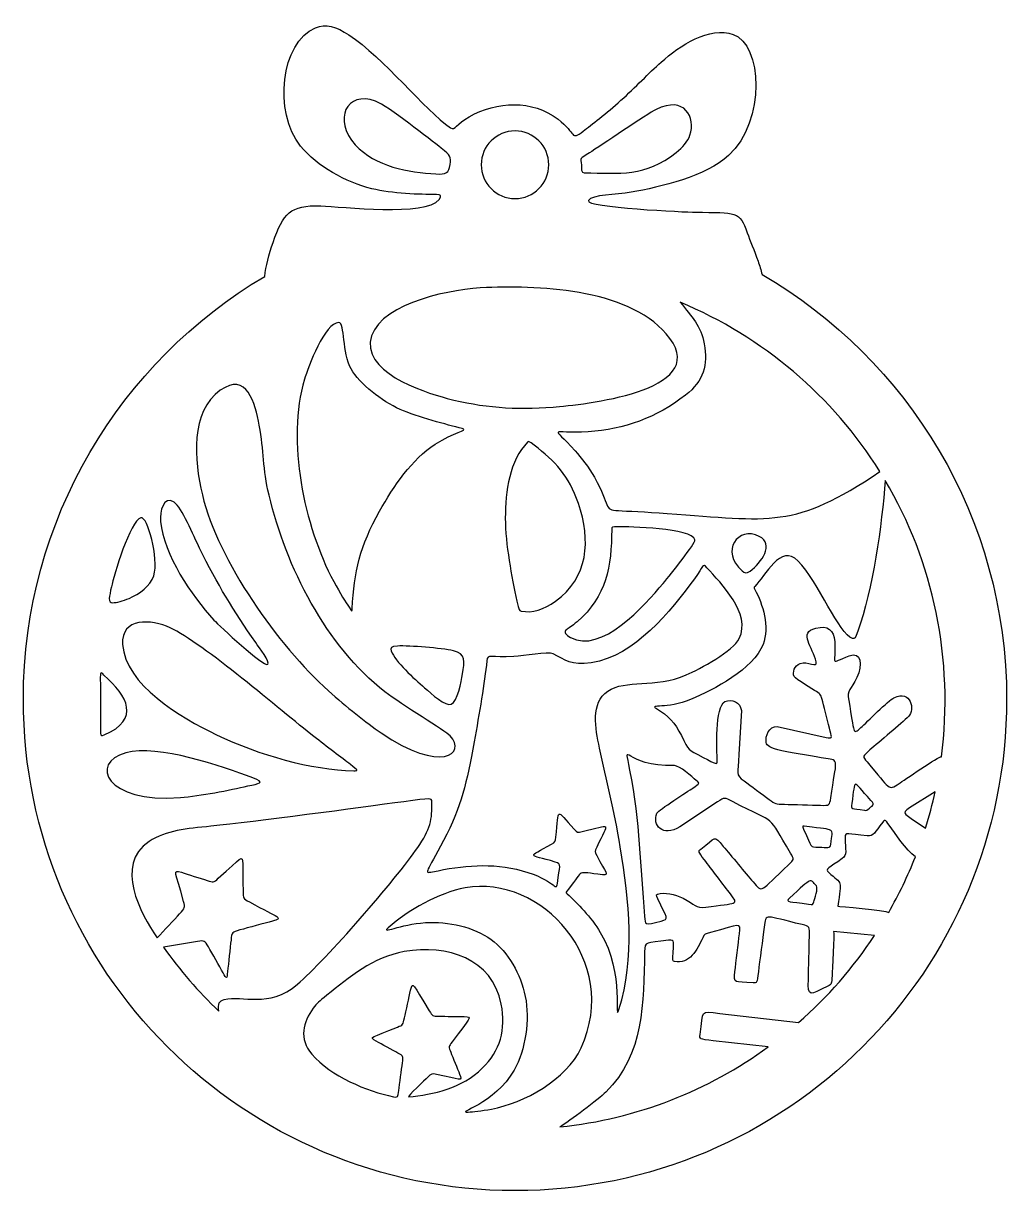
# Model space of a CAD drawing. Header units: centimetres. Extents: x 1 to 126, y -110 to -2.
# Drawn here: x 104.99 to 113.43, y -61.21 to -51.18 of the extents above; entities that cross this region are included whole.
import ezdxf

# ---------------------------------------------------------------- set-up
doc = ezdxf.new("R2010")
doc.units = ezdxf.units.CM
doc.header["$MEASUREMENT"] = 0
doc.layers.add('layer 1', color=7, linetype='Continuous')

msp = doc.modelspace()

# ---------------------------------------------------------------- linework, layer by layer
at = {"layer": 'layer 1', "color": 250}
for points, knots in [([(104.99246, -56.9877), (104.99246, -59.31717), (106.88086, -61.20557), (109.21032, -61.20557), (109.21032, -61.20557), (111.53978, -61.20557), (113.42818, -59.31717), (113.42818, -56.9877), (113.42818, -56.9877), (113.42818, -55.43094), (112.58468, -54.07135), (111.3299, -53.34054), (111.3299, -53.34054), (111.31991, -53.30272), (111.30825, -53.26411), (111.29593, -53.22772), (111.29593, -53.22772), (111.26337, -53.13163), (111.22618, -53.05103), (111.20293, -52.98284), (111.20293, -52.98284), (111.13806, -52.79253), (111.11353, -52.81316), (110.75498, -52.80614), (110.75498, -52.80614), (110.68558, -52.80477), (109.80555, -52.76655), (109.84051, -52.70538), (109.84051, -52.70538), (109.86953, -52.6546), (110.07881, -52.65583), (110.2063, -52.63409), (110.2063, -52.63409), (110.45767, -52.59124), (110.85275, -52.49807), (111.04327, -52.31945), (111.04327, -52.31945), (111.36319, -52.01951), (111.33147, -51.36558), (111.08203, -51.27942), (111.08203, -51.27942), (110.8796, -51.2095), (110.62333, -51.3748), (110.46359, -51.5181), (110.46359, -51.5181), (110.3582, -51.61265), (110.24349, -51.73355), (110.1195, -51.84515), (110.1195, -51.84515), (109.9955, -51.95674), (109.8622, -52.05905), (109.79555, -52.1102), (109.79555, -52.1102), (109.6848, -52.19518), (109.73949, -52.13141), (109.58011, -52.00789), (109.58011, -52.00789), (109.35758, -51.83542), (109.05562, -51.8558), (108.81752, -51.98619), (108.81752, -51.98619), (108.70375, -52.0485), (108.6972, -52.10952), (108.65787, -52.0823), (108.65787, -52.0823), (108.43834, -51.93031), (108.07998, -51.47775), (107.78524, -51.28407), (107.78524, -51.28407), (107.67674, -51.21276), (107.58685, -51.18486), (107.4985, -51.22206), (107.4985, -51.22206), (107.20176, -51.34699), (107.13408, -51.94353), (107.3714, -52.23886), (107.3714, -52.23886), (107.51168, -52.41342), (107.7593, -52.54962), (107.98209, -52.60464), (107.98209, -52.60464), (108.15789, -52.64805), (108.39273, -52.65424), (108.53543, -52.65424), (108.53543, -52.65424), (108.57568, -52.65424), (108.58309, -52.6651), (108.55868, -52.69763), (108.55868, -52.69763), (108.44924, -52.84352), (107.7235, -52.75802), (107.54345, -52.75188), (107.54345, -52.75188), (107.28053, -52.74291), (107.22027, -52.81772), (107.13426, -53.06498), (107.13426, -53.06498), (107.09945, -53.16504), (107.0728, -53.2746), (107.06317, -53.35685), (107.06317, -53.35685), (105.82364, -54.09144), (104.99246, -55.44239), (104.99246, -56.9877)], [0, 0, 0, 0, 0.03703704, 0.03703704, 0.03703704, 0.03703704, 0.07407407, 0.07407407, 0.07407407, 0.07407407, 0.11111111, 0.11111111, 0.11111111, 0.11111111, 0.14814815, 0.14814815, 0.14814815, 0.14814815, 0.18518519, 0.18518519, 0.18518519, 0.18518519, 0.22222222, 0.22222222, 0.22222222, 0.22222222, 0.25925926, 0.25925926, 0.25925926, 0.25925926, 0.2962963, 0.2962963, 0.2962963, 0.2962963, 0.33333333, 0.33333333, 0.33333333, 0.33333333, 0.37037037, 0.37037037, 0.37037037, 0.37037037, 0.40740741, 0.40740741, 0.40740741, 0.40740741, 0.44444444, 0.44444444, 0.44444444, 0.44444444, 0.48148148, 0.48148148, 0.48148148, 0.48148148, 0.51851852, 0.51851852, 0.51851852, 0.51851852, 0.55555556, 0.55555556, 0.55555556, 0.55555556, 0.59259259, 0.59259259, 0.59259259, 0.59259259, 0.62962963, 0.62962963, 0.62962963, 0.62962963, 0.66666667, 0.66666667, 0.66666667, 0.66666667, 0.7037037, 0.7037037, 0.7037037, 0.7037037, 0.74074074, 0.74074074, 0.74074074, 0.74074074, 0.77777778, 0.77777778, 0.77777778, 0.77777778, 0.81481481, 0.81481481, 0.81481481, 0.81481481, 0.85185185, 0.85185185, 0.85185185, 0.85185185, 0.88888889, 0.88888889, 0.88888889, 0.88888889, 0.92592593, 0.92592593, 0.92592593, 0.92592593, 1, 1, 1, 1]), ([(107.84025, -52.22805), (107.6449, -52.013), (107.76429, -51.76005), (108.01385, -51.8529), (108.01385, -51.8529), (108.11901, -51.89203), (108.48412, -52.18372), (108.57804, -52.25666), (108.57804, -52.25666), (108.65825, -52.31895), (108.66223, -52.33059), (108.65398, -52.3976), (108.65398, -52.3976), (108.6453, -52.46812), (108.61782, -52.48312), (108.53231, -52.47801), (108.53231, -52.47801), (108.29806, -52.46399), (108.01073, -52.41569), (107.84025, -52.22805)], [0, 0, 0, 0, 0.16666667, 0.16666667, 0.16666667, 0.16666667, 0.33333333, 0.33333333, 0.33333333, 0.33333333, 0.5, 0.5, 0.5, 0.5, 0.66666667, 0.66666667, 0.66666667, 0.66666667, 1, 1, 1, 1]), ([(110.59412, -52.29313), (110.32198, -52.50867), (110.11545, -52.46873), (109.80364, -52.46873), (109.80364, -52.46873), (109.77542, -52.46873), (109.78263, -52.42945), (109.78, -52.40127), (109.78, -52.40127), (109.77373, -52.3339), (109.75937, -52.3547), (109.85013, -52.29656), (109.85013, -52.29656), (109.93642, -52.2413), (110.34916, -51.95986), (110.42092, -51.92418), (110.42092, -51.92418), (110.66823, -51.80121), (110.76035, -51.99441), (110.71153, -52.14389), (110.71153, -52.14389), (110.69255, -52.20201), (110.64605, -52.25199), (110.59412, -52.29313)], [0, 0, 0, 0, 0.14285714, 0.14285714, 0.14285714, 0.14285714, 0.28571429, 0.28571429, 0.28571429, 0.28571429, 0.42857143, 0.42857143, 0.42857143, 0.42857143, 0.57142857, 0.57142857, 0.57142857, 0.57142857, 0.71428571, 0.71428571, 0.71428571, 0.71428571, 1, 1, 1, 1]), ([(109.21032, -52.68875), (109.05017, -52.68875), (108.92034, -52.55893), (108.92034, -52.39878), (108.92034, -52.39878), (108.92034, -52.23863), (109.05017, -52.1088), (109.21032, -52.1088), (109.21032, -52.1088), (109.37047, -52.1088), (109.5003, -52.23863), (109.5003, -52.39878), (109.5003, -52.39878), (109.5003, -52.55893), (109.37047, -52.68875), (109.21032, -52.68875)], [0, 0, 0, 0, 0.2, 0.2, 0.2, 0.2, 0.4, 0.4, 0.4, 0.4, 0.6, 0.6, 0.6, 0.6, 1, 1, 1, 1]), ([(108.62976, -54.40438), (108.40584, -54.34575), (107.87989, -54.16837), (107.98028, -53.86716), (107.98028, -53.86716), (108.07713, -53.57658), (108.68971, -53.46128), (108.96582, -53.45265), (108.96582, -53.45265), (109.4538, -53.43739), (110.22211, -53.4655), (110.53898, -53.88986), (110.53898, -53.88986), (110.88015, -54.34677), (109.78919, -54.45875), (109.53652, -54.47867), (109.53652, -54.47867), (109.21263, -54.5042), (108.92802, -54.48246), (108.62976, -54.40438)], [0, 0, 0, 0, 0.16666667, 0.16666667, 0.16666667, 0.16666667, 0.33333333, 0.33333333, 0.33333333, 0.33333333, 0.5, 0.5, 0.5, 0.5, 0.66666667, 0.66666667, 0.66666667, 0.66666667, 1, 1, 1, 1]), ([(109.72557, -54.85441), (109.51924, -54.62092), (109.50854, -54.71391), (109.83835, -54.69109), (109.83835, -54.69109), (110.14793, -54.66966), (110.42242, -54.57068), (110.6725, -54.37692), (110.6725, -54.37692), (110.83001, -54.25488), (110.86691, -54.11808), (110.83433, -53.93531), (110.83433, -53.93531), (110.80704, -53.78225), (110.72701, -53.70556), (110.62778, -53.5793), (110.62778, -53.5793), (111.33862, -53.87526), (111.93687, -54.38711), (112.34101, -55.03291), (112.34101, -55.03291), (111.60144, -55.5304), (111.41034, -55.45432), (110.51651, -55.39195), (110.51651, -55.39195), (110.32757, -55.37877), (110.17376, -55.37145), (110.09686, -55.36778), (110.09686, -55.36778), (109.96384, -55.36144), (110.03483, -55.33226), (109.89108, -55.08071), (109.89108, -55.08071), (109.84128, -54.99355), (109.78123, -54.9174), (109.72557, -54.85441)], [0, 0, 0, 0, 0.1, 0.1, 0.1, 0.1, 0.2, 0.2, 0.2, 0.2, 0.3, 0.3, 0.3, 0.3, 0.4, 0.4, 0.4, 0.4, 0.5, 0.5, 0.5, 0.5, 0.6, 0.6, 0.6, 0.6, 0.7, 0.7, 0.7, 0.7, 0.8, 0.8, 0.8, 0.8, 1, 1, 1, 1]), ([(107.65513, -55.97593), (107.39791, -55.4972), (107.24932, -54.76543), (107.40392, -54.24068), (107.40392, -54.24068), (107.43422, -54.13784), (107.58028, -53.74909), (107.69907, -53.75366), (107.69907, -53.75366), (107.75221, -53.7557), (107.72718, -54.01541), (107.80421, -54.1506), (107.80421, -54.1506), (107.87922, -54.28225), (108.06832, -54.42875), (108.22454, -54.49847), (108.22454, -54.49847), (108.37694, -54.56648), (108.62801, -54.63003), (108.75728, -54.66324), (108.75728, -54.66324), (108.81485, -54.67803), (108.68388, -54.69375), (108.52663, -54.79632), (108.52663, -54.79632), (108.32451, -54.92815), (108.16995, -55.15765), (108.04839, -55.37287), (108.04839, -55.37287), (107.88174, -55.66793), (107.82862, -55.89596), (107.81331, -56.20759), (107.81331, -56.20759), (107.81185, -56.23743), (107.81185, -56.23743), (107.78621, -56.19728), (107.78621, -56.19728), (107.76058, -56.15713), (107.70932, -56.07681), (107.65513, -55.97593)], [0, 0, 0, 0, 0.09090909, 0.09090909, 0.09090909, 0.09090909, 0.18181818, 0.18181818, 0.18181818, 0.18181818, 0.27272727, 0.27272727, 0.27272727, 0.27272727, 0.36363636, 0.36363636, 0.36363636, 0.36363636, 0.45454545, 0.45454545, 0.45454545, 0.45454545, 0.54545455, 0.54545455, 0.54545455, 0.54545455, 0.63636364, 0.63636364, 0.63636364, 0.63636364, 0.72727273, 0.72727273, 0.72727273, 0.72727273, 0.81818182, 0.81818182, 0.81818182, 0.81818182, 1, 1, 1, 1]), ([(107.61116, -56.9159), (107.1737, -56.5207), (106.6666, -55.80376), (106.52802, -55.2315), (106.52802, -55.2315), (106.45551, -54.93206), (106.42517, -54.51892), (106.68182, -54.3351), (106.68182, -54.3351), (106.90851, -54.17273), (106.98095, -54.44342), (107.01649, -54.63536), (107.01649, -54.63536), (107.05739, -54.85615), (107.04552, -55.00668), (107.09998, -55.23515), (107.09998, -55.23515), (107.24679, -55.85104), (107.5892, -56.52986), (108.09451, -56.92394), (108.09451, -56.92394), (108.23611, -57.03437), (108.61497, -57.26046), (108.65402, -57.30111), (108.65402, -57.30111), (108.8007, -57.45378), (108.57354, -57.6275), (108.06229, -57.27621), (108.06229, -57.27621), (107.9312, -57.18614), (107.76276, -57.05285), (107.61116, -56.9159)], [0, 0, 0, 0, 0.11111111, 0.11111111, 0.11111111, 0.11111111, 0.22222222, 0.22222222, 0.22222222, 0.22222222, 0.33333333, 0.33333333, 0.33333333, 0.33333333, 0.44444444, 0.44444444, 0.44444444, 0.44444444, 0.55555556, 0.55555556, 0.55555556, 0.55555556, 0.66666667, 0.66666667, 0.66666667, 0.66666667, 0.77777778, 0.77777778, 0.77777778, 0.77777778, 1, 1, 1, 1]), ([(109.12719, -55.43309), (109.12719, -55.20291), (109.16382, -54.9348), (109.31833, -54.7804), (109.31833, -54.7804), (109.32786, -54.77089), (109.32786, -54.77089), (109.37546, -54.80676), (109.37546, -54.80676), (109.55109, -54.93916), (109.67389, -55.0711), (109.75409, -55.3055), (109.75409, -55.3055), (109.86237, -55.62198), (109.83972, -55.94464), (109.55854, -56.1455), (109.55854, -56.1455), (109.45946, -56.21629), (109.358, -56.25057), (109.26414, -56.22972), (109.26414, -56.22972), (109.24437, -56.22532), (109.24437, -56.22532), (109.2268, -56.14382), (109.2268, -56.14382), (109.18271, -55.93934), (109.12719, -55.65626), (109.12719, -55.43309)], [0, 0, 0, 0, 0.125, 0.125, 0.125, 0.125, 0.25, 0.25, 0.25, 0.25, 0.375, 0.375, 0.375, 0.375, 0.5, 0.5, 0.5, 0.5, 0.625, 0.625, 0.625, 0.625, 0.75, 0.75, 0.75, 0.75, 1, 1, 1, 1]), ([(111.26863, -56.0181), (111.35594, -55.93085), (111.48921, -55.64685), (111.63773, -55.79914), (111.63773, -55.79914), (111.81793, -55.98393), (111.98763, -56.42996), (112.10717, -56.46483), (112.10717, -56.46483), (112.12473, -56.46996), (112.12913, -56.4641), (112.15111, -56.40332), (112.15111, -56.40332), (112.27942, -56.04841), (112.35772, -55.49113), (112.38676, -55.108), (112.38676, -55.108), (112.79691, -55.79948), (112.97908, -56.6528), (112.86804, -57.48203), (112.86804, -57.48203), (112.85343, -57.4699), (112.53611, -57.69039), (112.50555, -57.71055), (112.50555, -57.71055), (112.40731, -57.77539), (112.43521, -57.76221), (112.23093, -57.52453), (112.23093, -57.52453), (112.19065, -57.47767), (112.19065, -57.47767), (112.25584, -57.42128), (112.25584, -57.42128), (112.33056, -57.35663), (112.52799, -57.19296), (112.58611, -57.13493), (112.58611, -57.13493), (112.6438, -57.07733), (112.61107, -56.90228), (112.46087, -56.97381), (112.46087, -56.97381), (112.41467, -56.99582), (112.22802, -57.18372), (112.17819, -57.23014), (112.17819, -57.23014), (112.10391, -57.29933), (112.12452, -57.27865), (112.07348, -56.99799), (112.07348, -56.99799), (112.05637, -56.90394), (112.09226, -56.90707), (112.14304, -56.80024), (112.14304, -56.80024), (112.19394, -56.69316), (112.18247, -56.57366), (112.07786, -56.61352), (112.07786, -56.61352), (111.90186, -56.68058), (111.96603, -56.7025), (111.95338, -56.4934), (111.95338, -56.4934), (111.94718, -56.39096), (111.89213, -56.35126), (111.79225, -56.37623), (111.79225, -56.37623), (111.63676, -56.41511), (111.7664, -56.54113), (111.79518, -56.66695), (111.79518, -56.66695), (111.80753, -56.72096), (111.7193, -56.6561), (111.65676, -56.68015), (111.65676, -56.68015), (111.60983, -56.69819), (111.58644, -56.75663), (111.60623, -56.79292), (111.60623, -56.79292), (111.61929, -56.81687), (111.76616, -56.90161), (111.79737, -56.92181), (111.79737, -56.92181), (111.83473, -56.94599), (111.83473, -56.94599), (111.85085, -57.00896), (111.85085, -57.00896), (111.86696, -57.07195), (111.89918, -57.19792), (111.91529, -57.2609), (111.91529, -57.2609), (111.9314, -57.32388), (111.9314, -57.32388), (111.88087, -57.31436), (111.88087, -57.31436), (111.88087, -57.31436), (111.45903, -57.22062), (111.45903, -57.22062), (111.45903, -57.22062), (111.39227, -57.21697), (111.35493, -57.30417), (111.36604, -57.3583), (111.36604, -57.3583), (111.37189, -57.38687), (111.39679, -57.4059), (111.50005, -57.42935), (111.50005, -57.42935), (111.60331, -57.45278), (111.78493, -57.48061), (111.87573, -57.49451), (111.87573, -57.49451), (111.99666, -57.51304), (111.96787, -57.49943), (111.91894, -57.83433), (111.91894, -57.83433), (111.90942, -57.89951), (111.90942, -57.89951), (111.83179, -57.8973), (111.83179, -57.8973), (111.75418, -57.89512), (111.59892, -57.89072), (111.52127, -57.88853), (111.52127, -57.88853), (111.44365, -57.88633), (111.44365, -57.88633), (111.3902, -57.84677), (111.3902, -57.84677), (111.33673, -57.80723), (111.22981, -57.72814), (111.17635, -57.68858), (111.17635, -57.68858), (111.0985, -57.63099), (111.12537, -57.63108), (111.13095, -57.4623), (111.13095, -57.4623), (111.13095, -57.4623), (111.15218, -57.0844), (111.15218, -57.0844), (111.15218, -57.0844), (111.14451, -57.01151), (111.06985, -56.98054), (111.01084, -57.0075), (111.01084, -57.0075), (110.92566, -57.04643), (110.94137, -57.4313), (110.94566, -57.51502), (110.94566, -57.51502), (110.94777, -57.55609), (110.93316, -57.5421), (110.82556, -57.48646), (110.82556, -57.48646), (110.68163, -57.41203), (110.70649, -57.43281), (110.63734, -57.29898), (110.63734, -57.29898), (110.5814, -57.19071), (110.52444, -57.1253), (110.42423, -57.06683), (110.42423, -57.06683), (110.35579, -57.02689), (110.51412, -57.07426), (110.71716, -56.98919), (110.71716, -56.98919), (110.91817, -56.90498), (111.25461, -56.72994), (111.33819, -56.51609), (111.33819, -56.51609), (111.397, -56.3656), (111.33589, -56.16844), (111.2679, -56.04374), (111.2679, -56.04374), (111.2591, -56.02763), (111.2591, -56.02763), (111.26863, -56.0181)], [0, 0, 0, 0, 0.02272727, 0.02272727, 0.02272727, 0.02272727, 0.04545455, 0.04545455, 0.04545455, 0.04545455, 0.06818182, 0.06818182, 0.06818182, 0.06818182, 0.09090909, 0.09090909, 0.09090909, 0.09090909, 0.11363636, 0.11363636, 0.11363636, 0.11363636, 0.13636364, 0.13636364, 0.13636364, 0.13636364, 0.15909091, 0.15909091, 0.15909091, 0.15909091, 0.18181818, 0.18181818, 0.18181818, 0.18181818, 0.20454545, 0.20454545, 0.20454545, 0.20454545, 0.22727273, 0.22727273, 0.22727273, 0.22727273, 0.25, 0.25, 0.25, 0.25, 0.27272727, 0.27272727, 0.27272727, 0.27272727, 0.29545455, 0.29545455, 0.29545455, 0.29545455, 0.31818182, 0.31818182, 0.31818182, 0.31818182, 0.34090909, 0.34090909, 0.34090909, 0.34090909, 0.36363636, 0.36363636, 0.36363636, 0.36363636, 0.38636364, 0.38636364, 0.38636364, 0.38636364, 0.40909091, 0.40909091, 0.40909091, 0.40909091, 0.43181818, 0.43181818, 0.43181818, 0.43181818, 0.45454545, 0.45454545, 0.45454545, 0.45454545, 0.47727273, 0.47727273, 0.47727273, 0.47727273, 0.5, 0.5, 0.5, 0.5, 0.52272727, 0.52272727, 0.52272727, 0.52272727, 0.54545455, 0.54545455, 0.54545455, 0.54545455, 0.56818182, 0.56818182, 0.56818182, 0.56818182, 0.59090909, 0.59090909, 0.59090909, 0.59090909, 0.61363636, 0.61363636, 0.61363636, 0.61363636, 0.63636364, 0.63636364, 0.63636364, 0.63636364, 0.65909091, 0.65909091, 0.65909091, 0.65909091, 0.68181818, 0.68181818, 0.68181818, 0.68181818, 0.70454545, 0.70454545, 0.70454545, 0.70454545, 0.72727273, 0.72727273, 0.72727273, 0.72727273, 0.75, 0.75, 0.75, 0.75, 0.77272727, 0.77272727, 0.77272727, 0.77272727, 0.79545455, 0.79545455, 0.79545455, 0.79545455, 0.81818182, 0.81818182, 0.81818182, 0.81818182, 0.84090909, 0.84090909, 0.84090909, 0.84090909, 0.86363636, 0.86363636, 0.86363636, 0.86363636, 0.88636364, 0.88636364, 0.88636364, 0.88636364, 0.90909091, 0.90909091, 0.90909091, 0.90909091, 0.93181818, 0.93181818, 0.93181818, 0.93181818, 0.95454545, 0.95454545, 0.95454545, 0.95454545, 1, 1, 1, 1]), ([(107.08898, -56.68736), (107.05657, -56.71159), (106.67333, -56.35727), (106.62758, -56.308), (106.62758, -56.308), (106.42863, -56.09374), (106.2014, -55.75016), (106.16986, -55.46067), (106.16986, -55.46067), (106.16027, -55.37262), (106.19615, -55.23627), (106.28558, -55.29516), (106.28558, -55.29516), (106.34991, -55.33752), (106.45234, -55.58542), (106.50382, -55.68989), (106.50382, -55.68989), (106.65869, -56.00412), (106.79435, -56.22461), (106.9857, -56.49988), (106.9857, -56.49988), (107.01572, -56.54306), (107.11269, -56.66954), (107.08898, -56.68736)], [0, 0, 0, 0, 0.14285714, 0.14285714, 0.14285714, 0.14285714, 0.28571429, 0.28571429, 0.28571429, 0.28571429, 0.42857143, 0.42857143, 0.42857143, 0.42857143, 0.57142857, 0.57142857, 0.57142857, 0.57142857, 0.71428571, 0.71428571, 0.71428571, 0.71428571, 1, 1, 1, 1]), ([(105.90036, -56.12125), (105.84838, -56.14395), (105.78978, -56.15713), (105.76049, -56.15933), (105.76049, -56.15933), (105.71398, -56.16282), (105.72989, -56.10469), (105.74803, -56.02165), (105.74803, -56.02165), (105.76876, -55.92677), (105.90693, -55.45526), (106.00143, -55.42919), (106.00143, -55.42919), (106.05713, -55.41382), (106.15822, -55.77667), (106.11128, -55.92645), (106.11128, -55.92645), (106.08311, -56.01633), (105.98675, -56.08354), (105.90036, -56.12125)], [0, 0, 0, 0, 0.16666667, 0.16666667, 0.16666667, 0.16666667, 0.33333333, 0.33333333, 0.33333333, 0.33333333, 0.5, 0.5, 0.5, 0.5, 0.66666667, 0.66666667, 0.66666667, 0.66666667, 1, 1, 1, 1]), ([(109.74383, -56.32193), (109.99443, -56.1051), (110.0397, -55.84312), (110.0397, -55.53086), (110.0397, -55.53086), (110.0397, -55.50622), (110.0397, -55.50622), (110.09462, -55.50622), (110.09462, -55.50622), (110.18119, -55.50622), (110.732, -55.51653), (110.75373, -55.61886), (110.75373, -55.61886), (110.75997, -55.64826), (110.54892, -55.91148), (110.48057, -55.99317), (110.48057, -55.99317), (110.32176, -56.183), (109.94889, -56.60343), (109.68609, -56.45595), (109.68609, -56.45595), (109.65057, -56.43601), (109.62275, -56.40868), (109.65156, -56.39047), (109.65156, -56.39047), (109.66767, -56.38029), (109.69989, -56.35994), (109.74383, -56.32193)], [0, 0, 0, 0, 0.125, 0.125, 0.125, 0.125, 0.25, 0.25, 0.25, 0.25, 0.375, 0.375, 0.375, 0.375, 0.5, 0.5, 0.5, 0.5, 0.625, 0.625, 0.625, 0.625, 0.75, 0.75, 0.75, 0.75, 1, 1, 1, 1]), ([(111.15838, -55.88514), (110.96634, -55.71668), (111.12611, -55.4964), (111.30558, -55.58891), (111.30558, -55.58891), (111.43788, -55.65712), (111.3244, -55.81513), (111.22685, -55.88661), (111.22685, -55.88661), (111.19537, -55.90969), (111.18219, -55.90602), (111.15838, -55.88514)], [0, 0, 0, 0, 0.25, 0.25, 0.25, 0.25, 0.5, 0.5, 0.5, 0.5, 1, 1, 1, 1]), ([(108.85987, -57.35168), (108.90344, -57.11061), (108.94963, -56.84342), (108.96826, -56.6574), (108.96826, -56.6574), (108.9746, -56.5941), (109.00459, -56.63358), (109.20066, -56.62152), (109.20066, -56.62152), (109.28639, -56.61624), (109.49101, -56.57485), (109.53819, -56.59736), (109.53819, -56.59736), (109.64566, -56.64865), (109.68735, -56.70108), (109.865, -56.67424), (109.865, -56.67424), (110.23692, -56.61806), (110.54733, -56.23003), (110.74982, -55.95216), (110.74982, -55.95216), (110.82909, -55.84338), (110.81948, -55.81579), (110.85698, -55.85762), (110.85698, -55.85762), (110.97994, -55.99477), (111.23845, -56.25184), (111.13454, -56.46536), (111.13454, -56.46536), (111.08263, -56.57203), (110.79963, -56.72648), (110.67974, -56.77824), (110.67974, -56.77824), (110.40597, -56.89646), (110.16044, -56.81202), (110.00642, -56.91813), (110.00642, -56.91813), (109.85762, -57.02065), (109.89931, -57.23305), (109.93569, -57.40586), (109.93569, -57.40586), (109.99477, -57.68649), (110.06154, -57.93539), (110.11365, -58.25465), (110.11365, -58.25465), (110.19008, -58.723), (110.24299, -59.21103), (110.10192, -59.64904), (110.10192, -59.64904), (110.05672, -59.78939), (110.15448, -59.33839), (109.94228, -58.98846), (109.94228, -58.98846), (109.86426, -58.85981), (109.74354, -58.73516), (109.65887, -58.65818), (109.65887, -58.65818), (109.64275, -58.64353), (109.64569, -58.645), (109.66838, -58.61716), (109.66838, -58.61716), (109.81141, -58.44182), (109.72283, -58.47041), (109.96206, -58.49339), (109.96206, -58.49339), (110.01959, -58.49892), (109.99114, -58.47978), (109.91226, -58.32861), (109.91226, -58.32861), (109.89468, -58.29494), (109.89468, -58.29494), (109.91151, -58.25832), (109.91151, -58.25832), (110.01726, -58.02842), (110.04501, -58.06398), (109.78702, -58.12283), (109.78702, -58.12283), (109.74528, -58.13235), (109.74528, -58.13235), (109.71891, -58.10378), (109.71891, -58.10378), (109.55221, -57.92322), (109.59289, -57.9135), (109.56146, -58.1697), (109.56146, -58.1697), (109.55633, -58.21144), (109.55633, -58.21144), (109.52338, -58.23049), (109.52338, -58.23049), (109.31374, -58.35165), (109.31597, -58.31308), (109.55633, -58.38428), (109.55633, -58.38428), (109.61438, -58.40147), (109.59312, -58.41769), (109.57391, -58.5681), (109.57391, -58.5681), (109.56382, -58.64711), (109.55148, -58.53565), (109.27219, -58.45898), (109.27219, -58.45898), (109.00951, -58.38687), (108.7599, -58.41471), (108.50175, -58.46849), (108.50175, -58.46849), (108.42409, -58.48467), (108.45217, -58.47564), (108.59768, -58.19899), (108.59768, -58.19899), (108.75225, -57.90513), (108.79614, -57.70442), (108.85987, -57.35168)], [0, 0, 0, 0, 0.03448276, 0.03448276, 0.03448276, 0.03448276, 0.06896552, 0.06896552, 0.06896552, 0.06896552, 0.10344828, 0.10344828, 0.10344828, 0.10344828, 0.13793103, 0.13793103, 0.13793103, 0.13793103, 0.17241379, 0.17241379, 0.17241379, 0.17241379, 0.20689655, 0.20689655, 0.20689655, 0.20689655, 0.24137931, 0.24137931, 0.24137931, 0.24137931, 0.27586207, 0.27586207, 0.27586207, 0.27586207, 0.31034483, 0.31034483, 0.31034483, 0.31034483, 0.34482759, 0.34482759, 0.34482759, 0.34482759, 0.37931034, 0.37931034, 0.37931034, 0.37931034, 0.4137931, 0.4137931, 0.4137931, 0.4137931, 0.44827586, 0.44827586, 0.44827586, 0.44827586, 0.48275862, 0.48275862, 0.48275862, 0.48275862, 0.51724138, 0.51724138, 0.51724138, 0.51724138, 0.55172414, 0.55172414, 0.55172414, 0.55172414, 0.5862069, 0.5862069, 0.5862069, 0.5862069, 0.62068966, 0.62068966, 0.62068966, 0.62068966, 0.65517241, 0.65517241, 0.65517241, 0.65517241, 0.68965517, 0.68965517, 0.68965517, 0.68965517, 0.72413793, 0.72413793, 0.72413793, 0.72413793, 0.75862069, 0.75862069, 0.75862069, 0.75862069, 0.79310345, 0.79310345, 0.79310345, 0.79310345, 0.82758621, 0.82758621, 0.82758621, 0.82758621, 0.86206897, 0.86206897, 0.86206897, 0.86206897, 0.89655172, 0.89655172, 0.89655172, 0.89655172, 0.93103448, 0.93103448, 0.93103448, 0.93103448, 1, 1, 1, 1]), ([(106.6495, -57.29148), (106.33972, -57.14284), (105.86694, -56.86275), (105.84391, -56.51739), (105.84391, -56.51739), (105.82824, -56.28237), (106.09146, -56.29873), (106.25183, -56.37386), (106.25183, -56.37386), (106.53499, -56.50652), (107.19882, -57.08239), (107.48582, -57.3076), (107.48582, -57.3076), (107.59129, -57.39035), (107.72898, -57.49435), (107.79781, -57.54708), (107.79781, -57.54708), (107.86666, -57.59981), (107.86666, -57.60128), (107.8271, -57.60054), (107.8271, -57.60054), (107.46088, -57.59374), (107.01717, -57.46791), (106.6495, -57.29148)], [0, 0, 0, 0, 0.14285714, 0.14285714, 0.14285714, 0.14285714, 0.28571429, 0.28571429, 0.28571429, 0.28571429, 0.42857143, 0.42857143, 0.42857143, 0.42857143, 0.57142857, 0.57142857, 0.57142857, 0.57142857, 0.71428571, 0.71428571, 0.71428571, 0.71428571, 1, 1, 1, 1]), ([(108.43284, -56.88771), (108.34479, -56.81056), (108.18246, -56.66506), (108.14905, -56.5728), (108.14905, -56.5728), (108.13991, -56.54754), (108.14503, -56.53363), (108.20179, -56.5307), (108.20179, -56.5307), (108.30716, -56.52526), (108.57815, -56.5485), (108.68184, -56.5706), (108.68184, -56.5706), (108.79132, -56.59394), (108.7766, -56.66518), (108.75947, -56.76981), (108.75947, -56.76981), (108.74811, -56.83923), (108.71877, -57.00424), (108.66244, -57.03052), (108.66244, -57.03052), (108.61686, -57.05179), (108.49512, -56.9423), (108.43284, -56.88771)], [0, 0, 0, 0, 0.14285714, 0.14285714, 0.14285714, 0.14285714, 0.28571429, 0.28571429, 0.28571429, 0.28571429, 0.42857143, 0.42857143, 0.42857143, 0.42857143, 0.57142857, 0.57142857, 0.57142857, 0.57142857, 0.71428571, 0.71428571, 0.71428571, 0.71428571, 1, 1, 1, 1]), ([(105.68645, -57.29368), (105.64015, -57.314), (105.65696, -57.28977), (105.65568, -57.12964), (105.65568, -57.12964), (105.65495, -57.03736), (105.6535, -56.89382), (105.65276, -56.82205), (105.65276, -56.82205), (105.65203, -56.75028), (105.65203, -56.75028), (105.68426, -56.77959), (105.68426, -56.77959), (105.88643, -56.96338), (105.99933, -57.15632), (105.68645, -57.29368)], [0, 0, 0, 0, 0.2, 0.2, 0.2, 0.2, 0.4, 0.4, 0.4, 0.4, 0.6, 0.6, 0.6, 0.6, 1, 1, 1, 1]), ([(110.32139, -58.84991), (110.28303, -58.41417), (110.28217, -58.05572), (110.19396, -57.59466), (110.19396, -57.59466), (110.14051, -57.3153), (110.14614, -57.57054), (110.57844, -57.55658), (110.57844, -57.55658), (110.62093, -57.55521), (110.72806, -57.65459), (110.76518, -57.68328), (110.76518, -57.68328), (110.7974, -57.70818), (110.7974, -57.70818), (110.73663, -57.7492), (110.73663, -57.7492), (110.69703, -57.77592), (110.43929, -57.93885), (110.42831, -57.96451), (110.42831, -57.96451), (110.38419, -58.06757), (110.47613, -58.1758), (110.62531, -58.08168), (110.62531, -58.08168), (110.62531, -58.08168), (110.9468, -57.86857), (110.9468, -57.86857), (110.9468, -57.86857), (111.00833, -57.82829), (111.00833, -57.82976), (111.0757, -57.8649), (111.0757, -57.8649), (111.4784, -58.07499), (111.36602, -57.95943), (111.5737, -58.30869), (111.5737, -58.30869), (111.60592, -58.36289), (111.60592, -58.36289), (111.55759, -58.40758), (111.55759, -58.40758), (111.30614, -58.64001), (111.33618, -58.65519), (111.2522, -58.55478), (111.2522, -58.55478), (111.18849, -58.47861), (111.06107, -58.32629), (110.99734, -58.25012), (110.99734, -58.25012), (110.91345, -58.14983), (110.9361, -58.17207), (110.80547, -58.27282), (110.80547, -58.27282), (110.77984, -58.2926), (110.77984, -58.2926), (110.83549, -58.36583), (110.83549, -58.36583), (110.89116, -58.43907), (111.00248, -58.58554), (111.05813, -58.65877), (111.05813, -58.65877), (111.13364, -58.75812), (111.11725, -58.73148), (110.84647, -58.77228), (110.84647, -58.77228), (110.75371, -58.78626), (110.76029, -58.74615), (110.65241, -58.69538), (110.65241, -58.69538), (110.5798, -58.66121), (110.49338, -58.64003), (110.43197, -58.6617), (110.43197, -58.6617), (110.41953, -58.6661), (110.41953, -58.6661), (110.4349, -58.69978), (110.4349, -58.69978), (110.51199, -58.86865), (110.53876, -58.8712), (110.46345, -58.89092), (110.46345, -58.89092), (110.31632, -58.92945), (110.32783, -58.92325), (110.32139, -58.84991)], [0, 0, 0, 0, 0.04545455, 0.04545455, 0.04545455, 0.04545455, 0.09090909, 0.09090909, 0.09090909, 0.09090909, 0.13636364, 0.13636364, 0.13636364, 0.13636364, 0.18181818, 0.18181818, 0.18181818, 0.18181818, 0.22727273, 0.22727273, 0.22727273, 0.22727273, 0.27272727, 0.27272727, 0.27272727, 0.27272727, 0.31818182, 0.31818182, 0.31818182, 0.31818182, 0.36363636, 0.36363636, 0.36363636, 0.36363636, 0.40909091, 0.40909091, 0.40909091, 0.40909091, 0.45454545, 0.45454545, 0.45454545, 0.45454545, 0.5, 0.5, 0.5, 0.5, 0.54545455, 0.54545455, 0.54545455, 0.54545455, 0.59090909, 0.59090909, 0.59090909, 0.59090909, 0.63636364, 0.63636364, 0.63636364, 0.63636364, 0.68181818, 0.68181818, 0.68181818, 0.68181818, 0.72727273, 0.72727273, 0.72727273, 0.72727273, 0.77272727, 0.77272727, 0.77272727, 0.77272727, 0.81818182, 0.81818182, 0.81818182, 0.81818182, 0.86363636, 0.86363636, 0.86363636, 0.86363636, 0.90909091, 0.90909091, 0.90909091, 0.90909091, 1, 1, 1, 1]), ([(106.3397, -57.83048), (105.69425, -57.88231), (105.55681, -57.53159), (105.87028, -57.44748), (105.87028, -57.44748), (106.14868, -57.37278), (106.69787, -57.56143), (106.96074, -57.66205), (106.96074, -57.66205), (107.07691, -57.70652), (107.0143, -57.70963), (106.91753, -57.73163), (106.91753, -57.73163), (106.76099, -57.76721), (106.51237, -57.81662), (106.3397, -57.83048)], [0, 0, 0, 0, 0.2, 0.2, 0.2, 0.2, 0.4, 0.4, 0.4, 0.4, 0.6, 0.6, 0.6, 0.6, 1, 1, 1, 1]), ([(112.20854, -57.9396), (112.09593, -57.92245), (112.09097, -57.93461), (112.09906, -57.88284), (112.09906, -57.88284), (112.13393, -57.65957), (112.09605, -57.67415), (112.26384, -57.85538), (112.26384, -57.85538), (112.30502, -57.89986), (112.27704, -57.89737), (112.23637, -57.93264), (112.23637, -57.93264), (112.22539, -57.94216), (112.22539, -57.94216), (112.20854, -57.9396)], [0, 0, 0, 0, 0.2, 0.2, 0.2, 0.2, 0.4, 0.4, 0.4, 0.4, 0.6, 0.6, 0.6, 0.6, 1, 1, 1, 1]), ([(112.59564, -57.92001), (112.59564, -57.92001), (112.81542, -57.78091), (112.81542, -57.78091), (112.81542, -57.78091), (112.7921, -57.88734), (112.76417, -57.99206), (112.73189, -58.09484), (112.73189, -58.09484), (112.54496, -57.96174), (112.51626, -57.97025), (112.59564, -57.92001)], [0, 0, 0, 0, 0.25, 0.25, 0.25, 0.25, 0.5, 0.5, 0.5, 0.5, 1, 1, 1, 1]), ([(106.07115, -58.20855), (106.21758, -58.11093), (106.39112, -58.09871), (106.60138, -58.07746), (106.60138, -58.07746), (106.97476, -58.03973), (107.87284, -57.91924), (108.25574, -57.86655), (108.25574, -57.86655), (108.49523, -57.8336), (108.49523, -57.8336), (108.49668, -57.86802), (108.49668, -57.86802), (108.50286, -58.01315), (108.4815, -58.11015), (108.37658, -58.26055), (108.37658, -58.26055), (108.19036, -58.52748), (107.58819, -59.22655), (107.34471, -59.43303), (107.34471, -59.43303), (107.09346, -59.64609), (106.87393, -59.52266), (106.71635, -59.56414), (106.71635, -59.56414), (106.67586, -59.57479), (106.65674, -59.60128), (106.66966, -59.66434), (106.66966, -59.66434), (106.49389, -59.49743), (106.33448, -59.31347), (106.19422, -59.11497), (106.19422, -59.11497), (106.19422, -59.11497), (106.48542, -59.06744), (106.48542, -59.06744), (106.48542, -59.06744), (106.5484, -59.05719), (106.5484, -59.05719), (106.57989, -59.11283), (106.57989, -59.11283), (106.6114, -59.1685), (106.67437, -59.27981), (106.70586, -59.33547), (106.70586, -59.33547), (106.73736, -59.39114), (106.73736, -59.39114), (106.74468, -59.32376), (106.74468, -59.32376), (106.752, -59.25638), (106.76665, -59.12164), (106.77398, -59.05426), (106.77398, -59.05426), (106.78129, -58.98689), (106.78129, -58.98689), (106.85087, -58.96784), (106.85087, -58.96784), (106.92044, -58.9488), (107.05959, -58.91071), (107.12916, -58.89168), (107.12916, -58.89168), (107.22802, -58.86463), (107.19489, -58.87055), (106.93142, -58.72616), (106.93142, -58.72616), (106.87797, -58.69687), (106.87797, -58.69687), (106.87723, -58.63755), (106.87723, -58.63755), (106.87651, -58.57823), (106.87504, -58.45958), (106.8743, -58.40027), (106.8743, -58.40027), (106.87325, -58.31523), (106.86785, -58.34595), (106.66485, -58.52404), (106.66485, -58.52404), (106.62311, -58.56065), (106.62311, -58.56065), (106.56818, -58.54308), (106.56818, -58.54308), (106.51326, -58.52549), (106.4034, -58.49035), (106.34848, -58.47278), (106.34848, -58.47278), (106.27031, -58.44776), (106.29548, -58.46231), (106.36678, -58.72251), (106.36678, -58.72251), (106.38143, -58.77596), (106.38143, -58.77596), (106.33236, -58.82943), (106.33236, -58.82943), (106.28692, -58.87895), (106.19935, -58.97437), (106.13954, -59.0353), (106.13954, -59.0353), (105.99964, -58.82592), (105.76828, -58.41045), (106.07115, -58.20855)], [0, 0, 0, 0, 0.03846154, 0.03846154, 0.03846154, 0.03846154, 0.07692308, 0.07692308, 0.07692308, 0.07692308, 0.11538462, 0.11538462, 0.11538462, 0.11538462, 0.15384615, 0.15384615, 0.15384615, 0.15384615, 0.19230769, 0.19230769, 0.19230769, 0.19230769, 0.23076923, 0.23076923, 0.23076923, 0.23076923, 0.26923077, 0.26923077, 0.26923077, 0.26923077, 0.30769231, 0.30769231, 0.30769231, 0.30769231, 0.34615385, 0.34615385, 0.34615385, 0.34615385, 0.38461538, 0.38461538, 0.38461538, 0.38461538, 0.42307692, 0.42307692, 0.42307692, 0.42307692, 0.46153846, 0.46153846, 0.46153846, 0.46153846, 0.5, 0.5, 0.5, 0.5, 0.53846154, 0.53846154, 0.53846154, 0.53846154, 0.57692308, 0.57692308, 0.57692308, 0.57692308, 0.61538462, 0.61538462, 0.61538462, 0.61538462, 0.65384615, 0.65384615, 0.65384615, 0.65384615, 0.69230769, 0.69230769, 0.69230769, 0.69230769, 0.73076923, 0.73076923, 0.73076923, 0.73076923, 0.76923077, 0.76923077, 0.76923077, 0.76923077, 0.80769231, 0.80769231, 0.80769231, 0.80769231, 0.84615385, 0.84615385, 0.84615385, 0.84615385, 0.88461538, 0.88461538, 0.88461538, 0.88461538, 0.92307692, 0.92307692, 0.92307692, 0.92307692, 1, 1, 1, 1]), ([(112.01781, -58.35457), (112.06136, -58.32319), (112.04455, -58.28718), (112.04197, -58.17341), (112.04197, -58.17341), (112.04085, -58.12446), (112.06774, -58.14373), (112.23166, -58.15948), (112.23166, -58.15948), (112.29005, -58.16509), (112.29389, -58.13248), (112.36494, -58.0423), (112.36494, -58.0423), (112.38398, -58.01815), (112.38398, -58.01815), (112.42133, -58.0694), (112.42133, -58.0694), (112.47099, -58.13754), (112.5639, -58.28077), (112.64551, -58.33916), (112.64551, -58.33916), (112.58041, -58.50448), (112.5037, -58.66396), (112.41642, -58.81661), (112.41642, -58.81661), (112.39227, -58.80043), (111.98044, -58.76351), (111.97981, -58.76416), (111.97981, -58.76416), (112.00984, -58.52605), (112.02385, -58.58244), (111.89918, -58.47288), (111.89918, -58.47288), (111.86707, -58.44466), (111.9034, -58.43701), (112.01781, -58.35457)], [0, 0, 0, 0, 0.1, 0.1, 0.1, 0.1, 0.2, 0.2, 0.2, 0.2, 0.3, 0.3, 0.3, 0.3, 0.4, 0.4, 0.4, 0.4, 0.5, 0.5, 0.5, 0.5, 0.6, 0.6, 0.6, 0.6, 0.7, 0.7, 0.7, 0.7, 0.8, 0.8, 0.8, 0.8, 1, 1, 1, 1]), ([(111.81713, -58.25744), (111.73236, -58.25095), (111.76597, -58.27119), (111.68569, -58.10218), (111.68569, -58.10218), (111.67178, -58.07289), (111.67178, -58.07289), (111.71498, -58.07947), (111.71498, -58.07947), (111.97046, -58.11843), (111.93425, -58.07714), (111.92004, -58.23326), (111.92004, -58.23326), (111.91652, -58.27195), (111.88637, -58.25744), (111.81713, -58.25744)], [0, 0, 0, 0, 0.2, 0.2, 0.2, 0.2, 0.4, 0.4, 0.4, 0.4, 0.6, 0.6, 0.6, 0.6, 1, 1, 1, 1]), ([(108.78343, -58.6068), (109.43509, -58.48675), (110.11888, -59.23493), (109.77796, -59.97924), (109.77796, -59.97924), (109.65212, -60.25398), (109.28985, -60.4513), (109.00752, -60.50578), (109.00752, -60.50578), (108.92404, -60.52189), (108.84789, -60.52776), (108.8098, -60.53069), (108.8098, -60.53069), (108.68761, -60.54009), (109.03803, -60.4653), (109.20308, -60.1711), (109.20308, -60.1711), (109.30075, -59.99699), (109.33934, -59.73637), (109.29827, -59.53763), (109.29827, -59.53763), (109.25909, -59.34804), (109.15263, -59.1558), (109.00533, -59.04988), (109.00533, -59.04988), (108.85465, -58.94152), (108.6401, -58.89222), (108.44142, -58.90487), (108.44142, -58.90487), (108.2217, -58.91886), (108.05654, -59.00825), (108.12359, -58.94807), (108.12359, -58.94807), (108.28774, -58.80074), (108.55617, -58.64869), (108.78343, -58.6068)], [0, 0, 0, 0, 0.1, 0.1, 0.1, 0.1, 0.2, 0.2, 0.2, 0.2, 0.3, 0.3, 0.3, 0.3, 0.4, 0.4, 0.4, 0.4, 0.5, 0.5, 0.5, 0.5, 0.6, 0.6, 0.6, 0.6, 0.7, 0.7, 0.7, 0.7, 0.8, 0.8, 0.8, 0.8, 1, 1, 1, 1]), ([(111.56481, -58.69498), (111.77132, -58.50679), (111.73599, -58.52663), (111.79623, -58.58915), (111.79623, -58.58915), (111.81446, -58.60807), (111.77967, -58.70045), (111.7728, -58.72721), (111.7728, -58.72721), (111.76621, -58.75284), (111.76621, -58.75284), (111.72849, -58.74699), (111.72849, -58.74699), (111.56539, -58.72165), (111.52571, -58.73065), (111.56481, -58.69498)], [0, 0, 0, 0, 0.2, 0.2, 0.2, 0.2, 0.4, 0.4, 0.4, 0.4, 0.6, 0.6, 0.6, 0.6, 1, 1, 1, 1]), ([(110.88853, -58.98924), (111.1466, -58.92291), (111.14821, -58.89197), (111.13533, -59.00094), (111.13533, -59.00094), (111.12582, -59.0815), (111.10677, -59.24409), (111.09725, -59.32538), (111.09725, -59.32538), (111.08438, -59.43521), (111.09027, -59.4069), (111.25252, -59.42132), (111.25252, -59.42132), (111.28547, -59.42424), (111.28547, -59.42424), (111.29792, -59.32831), (111.29792, -59.32831), (111.31037, -59.23236), (111.33527, -59.0405), (111.34771, -58.94457), (111.34771, -58.94457), (111.36419, -58.81749), (111.34886, -58.84599), (111.67507, -58.92186), (111.67507, -58.92186), (111.73806, -58.93651), (111.73806, -58.93651), (111.73586, -59.02585), (111.73586, -59.02585), (111.73367, -59.11519), (111.72927, -59.2939), (111.72706, -59.39349), (111.72706, -59.39349), (111.72364, -59.54852), (111.73693, -59.52806), (111.89331, -59.44987), (111.89331, -59.44987), (111.927, -59.43303), (111.927, -59.43303), (111.93066, -59.35833), (111.93066, -59.35833), (111.93225, -59.3261), (111.95281, -58.98676), (111.94165, -58.98117), (111.94165, -58.98117), (111.94165, -58.98117), (112.29399, -59.01584), (112.29399, -59.01584), (112.29399, -59.01584), (112.11113, -59.29331), (111.89182, -59.54463), (111.64289, -59.76299), (111.64289, -59.76299), (111.64289, -59.76299), (110.96804, -59.68407), (110.96804, -59.68407), (110.96804, -59.68407), (110.79065, -59.66363), (110.83051, -59.65216), (110.79887, -59.86569), (110.79887, -59.86569), (110.79302, -59.90523), (110.79302, -59.90523), (110.91093, -59.91841), (110.91093, -59.91841), (110.91093, -59.91841), (111.38278, -59.97118), (111.38278, -59.97118), (111.38278, -59.97118), (110.87085, -60.34459), (110.25928, -60.58956), (109.59537, -60.65844), (109.59537, -60.65844), (109.67272, -60.61503), (109.9298, -60.41812), (109.98995, -60.35945), (109.98995, -60.35945), (110.31914, -60.03838), (110.31273, -59.58798), (110.32171, -59.15628), (110.32171, -59.15628), (110.32372, -59.05921), (110.33094, -59.08479), (110.52822, -59.05662), (110.52822, -59.05662), (110.58815, -59.04806), (110.56884, -59.06726), (110.56556, -59.20454), (110.56556, -59.20454), (110.56483, -59.2353), (110.56483, -59.2353), (110.57729, -59.23823), (110.57729, -59.23823), (110.7063, -59.26862), (110.7741, -59.13477), (110.82189, -59.03465), (110.82189, -59.03465), (110.83728, -59.00242), (110.83728, -59.00242), (110.88853, -58.98924)], [0, 0, 0, 0, 0.03846154, 0.03846154, 0.03846154, 0.03846154, 0.07692308, 0.07692308, 0.07692308, 0.07692308, 0.11538462, 0.11538462, 0.11538462, 0.11538462, 0.15384615, 0.15384615, 0.15384615, 0.15384615, 0.19230769, 0.19230769, 0.19230769, 0.19230769, 0.23076923, 0.23076923, 0.23076923, 0.23076923, 0.26923077, 0.26923077, 0.26923077, 0.26923077, 0.30769231, 0.30769231, 0.30769231, 0.30769231, 0.34615385, 0.34615385, 0.34615385, 0.34615385, 0.38461538, 0.38461538, 0.38461538, 0.38461538, 0.42307692, 0.42307692, 0.42307692, 0.42307692, 0.46153846, 0.46153846, 0.46153846, 0.46153846, 0.5, 0.5, 0.5, 0.5, 0.53846154, 0.53846154, 0.53846154, 0.53846154, 0.57692308, 0.57692308, 0.57692308, 0.57692308, 0.61538462, 0.61538462, 0.61538462, 0.61538462, 0.65384615, 0.65384615, 0.65384615, 0.65384615, 0.69230769, 0.69230769, 0.69230769, 0.69230769, 0.73076923, 0.73076923, 0.73076923, 0.73076923, 0.76923077, 0.76923077, 0.76923077, 0.76923077, 0.80769231, 0.80769231, 0.80769231, 0.80769231, 0.84615385, 0.84615385, 0.84615385, 0.84615385, 0.88461538, 0.88461538, 0.88461538, 0.88461538, 0.92307692, 0.92307692, 0.92307692, 0.92307692, 1, 1, 1, 1]), ([(107.59703, -59.52808), (107.78379, -59.37583), (107.99366, -59.20079), (108.26055, -59.15385), (108.26055, -59.15385), (108.62872, -59.0891), (109.01558, -59.21148), (109.09249, -59.60423), (109.09249, -59.60423), (109.1351, -59.82182), (109.08312, -60.0044), (108.92918, -60.15496), (108.92918, -60.15496), (108.75635, -60.32398), (108.50916, -60.38167), (108.29644, -60.40103), (108.29644, -60.40103), (108.2806, -60.40247), (108.44588, -60.24761), (108.46048, -60.23333), (108.46048, -60.23333), (108.49491, -60.19965), (108.49491, -60.19965), (108.53811, -60.20843), (108.53811, -60.20843), (108.74243, -60.25), (108.76273, -60.27348), (108.73511, -60.20549), (108.73511, -60.20549), (108.71607, -60.15863), (108.67799, -60.06489), (108.65895, -60.01801), (108.65895, -60.01801), (108.63991, -59.97115), (108.63991, -59.97115), (108.67139, -59.92794), (108.67139, -59.92794), (108.8229, -59.72006), (108.85277, -59.71222), (108.77465, -59.71117), (108.77465, -59.71117), (108.72047, -59.71044), (108.61208, -59.70898), (108.55788, -59.70824), (108.55788, -59.70824), (108.50369, -59.70751), (108.50369, -59.70751), (108.47439, -59.66064), (108.47439, -59.66064), (108.33284, -59.43413), (108.33383, -59.39974), (108.31474, -59.4856), (108.31474, -59.4856), (108.30156, -59.54492), (108.2752, -59.66357), (108.26202, -59.72288), (108.26202, -59.72288), (108.24883, -59.78221), (108.24883, -59.78221), (108.2027, -59.80124), (108.2027, -59.80124), (107.98255, -59.89211), (107.95077, -59.88484), (108.01887, -59.92208), (108.01887, -59.92208), (108.06574, -59.94772), (108.15949, -59.99898), (108.20635, -60.02461), (108.20635, -60.02461), (108.25323, -60.05024), (108.25323, -60.05024), (108.24517, -60.10956), (108.24517, -60.10956), (108.23711, -60.16888), (108.221, -60.28752), (108.21294, -60.34684), (108.21294, -60.34684), (108.20489, -60.40615), (108.20489, -60.40615), (108.16753, -60.39884), (108.16753, -60.39884), (107.94061, -60.35435), (107.62914, -60.22244), (107.46742, -60.03413), (107.46742, -60.03413), (107.3529, -59.90079), (107.39362, -59.75977), (107.4784, -59.63867), (107.4784, -59.63867), (107.50916, -59.59472), (107.52966, -59.58301), (107.59703, -59.52808)], [0, 0, 0, 0, 0.04166667, 0.04166667, 0.04166667, 0.04166667, 0.08333333, 0.08333333, 0.08333333, 0.08333333, 0.125, 0.125, 0.125, 0.125, 0.16666667, 0.16666667, 0.16666667, 0.16666667, 0.20833333, 0.20833333, 0.20833333, 0.20833333, 0.25, 0.25, 0.25, 0.25, 0.29166667, 0.29166667, 0.29166667, 0.29166667, 0.33333333, 0.33333333, 0.33333333, 0.33333333, 0.375, 0.375, 0.375, 0.375, 0.41666667, 0.41666667, 0.41666667, 0.41666667, 0.45833333, 0.45833333, 0.45833333, 0.45833333, 0.5, 0.5, 0.5, 0.5, 0.54166667, 0.54166667, 0.54166667, 0.54166667, 0.58333333, 0.58333333, 0.58333333, 0.58333333, 0.625, 0.625, 0.625, 0.625, 0.66666667, 0.66666667, 0.66666667, 0.66666667, 0.70833333, 0.70833333, 0.70833333, 0.70833333, 0.75, 0.75, 0.75, 0.75, 0.79166667, 0.79166667, 0.79166667, 0.79166667, 0.83333333, 0.83333333, 0.83333333, 0.83333333, 0.875, 0.875, 0.875, 0.875, 0.91666667, 0.91666667, 0.91666667, 0.91666667, 1, 1, 1, 1])]:
    msp.add_open_spline(points, degree=3, knots=knots, dxfattribs=at)
msp.add_open_spline([(111.97981, -58.76416), (111.97981, -58.76416), (111.97981, -58.76416), (111.97981, -58.76416)], degree=3, dxfattribs=at)

doc.saveas('drawing.dxf')
